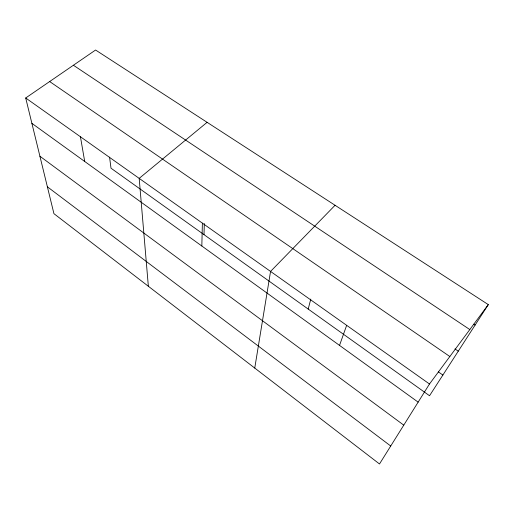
<?xml version="1.0" encoding="UTF-8"?>
<svg xmlns="http://www.w3.org/2000/svg" width="514" height="514" viewBox="0 0 514 514"><rect width="100%" height="100%" fill="white"/><g stroke="black" fill="none" stroke-linecap="round" stroke-linejoin="round"><path stroke-width="0.77" d="M201.829 246.013L202.381 223.134M204.007 234.647L204.315 223.59M254.751 368.069L270.557 271.424L335.077 205.279M308.201 309.068L310.79 299.071M339.529 345.402L346.661 325.33M488.3 304.609L429.486 383.997L379.499 463.975L53.938 213.676L25.7 97.988L95.585 50.025L488.3 304.609L429.537 395.741L111.005 168.213L109.566 157.149M207.103 122.319L139.185 178.371L148.353 286.266M473.786 324.173L475.116 325.054M73.399 65.246L469.815 329.564M454.967 348.916L458.276 351.171M49.659 81.546L449.84 356.523M438.275 371.828L442.882 375.047M25.7 97.988L429.486 383.997M31.894 123.354L418.145 402.141M39.919 156.243L403.766 425.149M47.378 186.8L390.724 446.017M80.441 136.763L84.701 161.467"/></g></svg>
